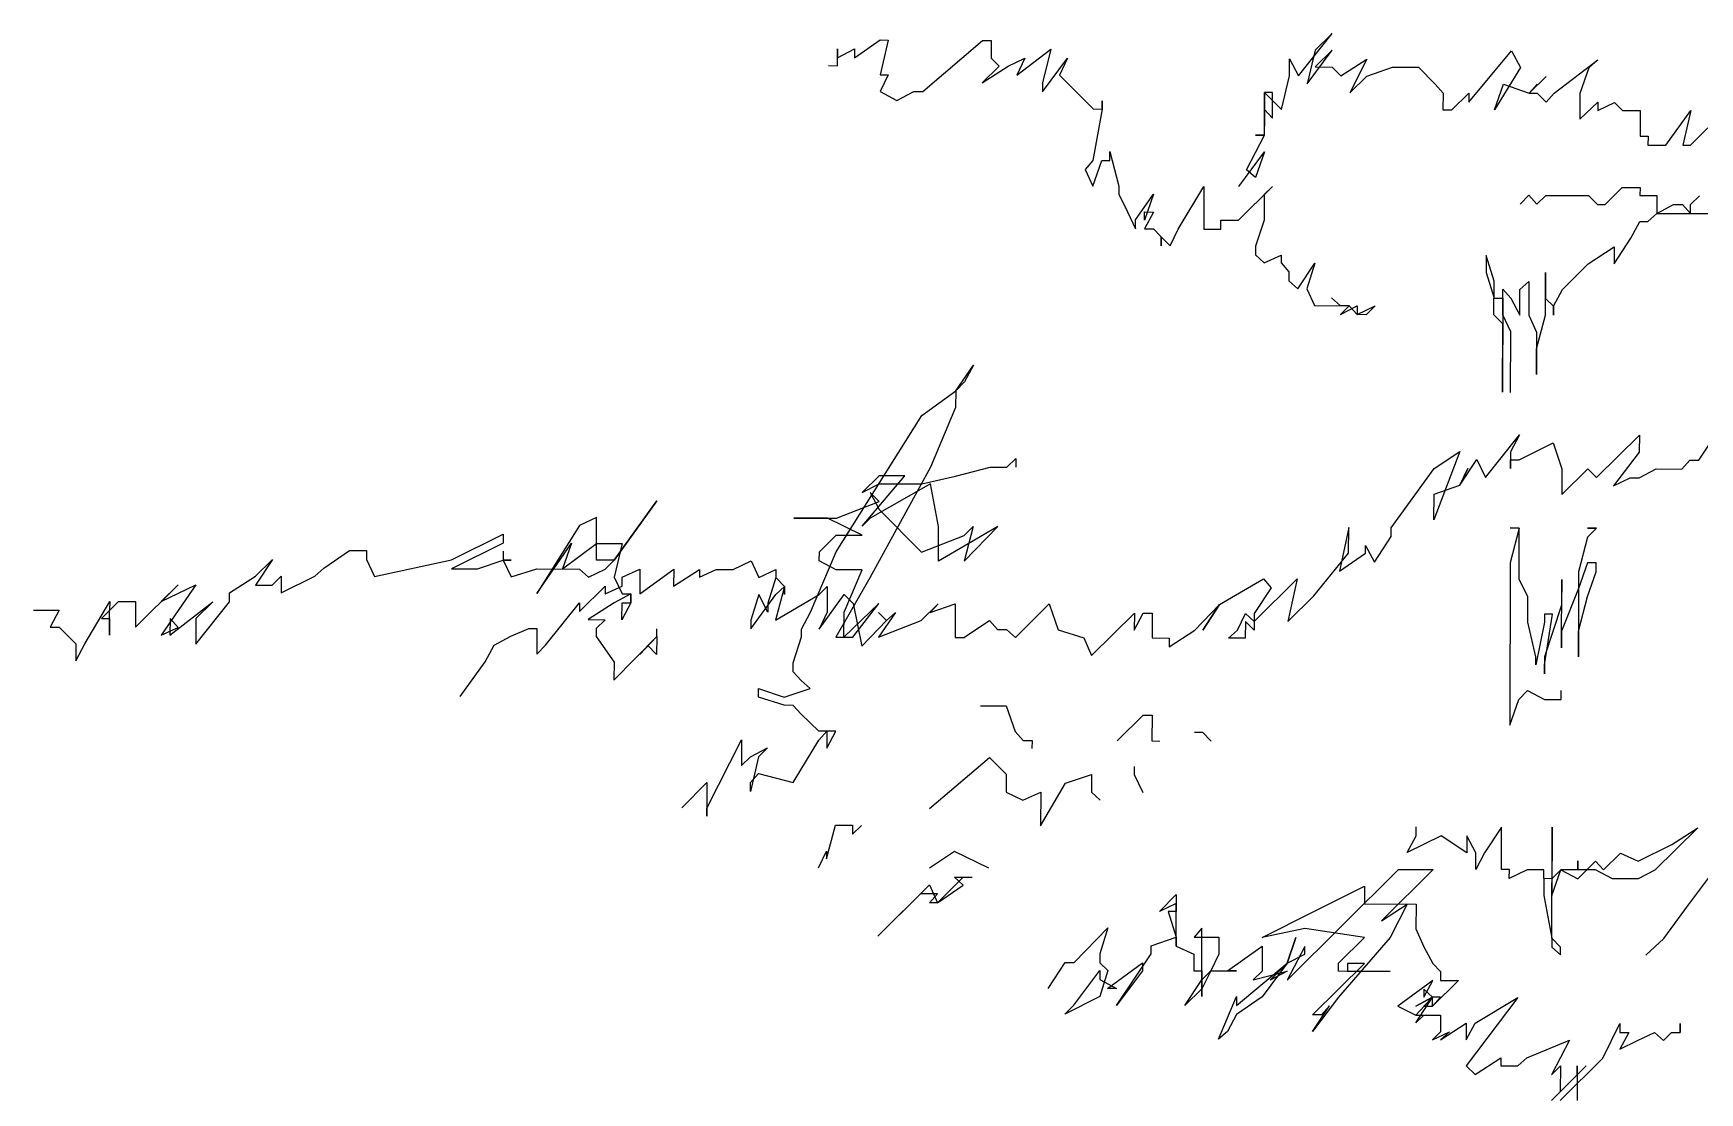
# Model space of a CAD drawing. Extents: x 2.52 to 6.06, y 1.1 to 8.22.
# Drawn here: x 2.939 to 4.181, y 6.275 to 7.065 of the extents above; entities that cross this region are included whole.
import ezdxf

# ---------------------------------------------------------------- set-up
doc = ezdxf.new("R2010")
doc.units = 0
doc.header["$LTSCALE"] = 0.4
doc.header["$MEASUREMENT"] = 0
doc.layers.add('CERCHA', color=7, linetype='CONTINUOUS')

msp = doc.modelspace()

# ---------------------------------------------------------------- linework, layer by layer
at = {"layer": 'CERCHA'}
for p, q in [((3.5382, 7.047), (3.5508, 7.0537)), ((3.5382, 7.0537), (3.5382, 7.047)), ((3.5382, 7.0411), (3.5382, 7.0537)), ((3.5508, 7.047), (3.57, 7.0603)), ((3.5508, 7.0537), (3.5508, 7.047)), ((3.5759, 7.0602), (3.5699, 7.0344)), ((3.57, 7.0603), (3.5759, 7.0602)), ((3.6017, 7.0218), (3.6461, 7.06)), ((3.6461, 7.06), (3.6527, 7.06)), ((3.6527, 7.06), (3.6527, 7.0467)), ((3.6718, 7.0341), (3.697, 7.0533)), ((3.697, 7.0533), (3.691, 7.0282)), ((3.8816, 7.0336), (3.9068, 7.0652)), ((3.9068, 7.0652), (3.8942, 7.0527)), ((3.5315, 7.0412), (3.5382, 7.0411)), ((3.646, 7.0283), (3.6652, 7.0408)), ((3.6586, 7.0408), (3.646, 7.0283)), ((3.6527, 7.0467), (3.6586, 7.0408)), ((3.6652, 7.0408), (3.6778, 7.0467)), ((3.6778, 7.0467), (3.6718, 7.0341)), ((3.691, 7.0215), (3.7095, 7.0466)), ((3.7095, 7.0466), (3.7036, 7.034)), ((3.8749, 7.0336), (3.875, 7.0461)), ((3.875, 7.0461), (3.8816, 7.0336)), ((3.8882, 7.0276), (3.9067, 7.0527)), ((3.8942, 7.0527), (3.8882, 7.0276)), ((3.9067, 7.0527), (3.8942, 7.0402)), ((3.9133, 7.0335), (3.9326, 7.046)), ((3.9326, 7.046), (3.92, 7.0209)), ((4.0086, 7.014), (4.0404, 7.0523)), ((4.0404, 7.0523), (4.047, 7.0398)), ((4.0721, 7.0205), (4.1047, 7.0455)), ((4.1047, 7.0455), (4.098, 7.0396)), ((3.5758, 7.0344), (3.5699, 7.0218)), ((3.5699, 7.0344), (3.5758, 7.0344)), ((3.7036, 7.034), (3.7286, 7.0089)), ((3.869, 7.0085), (3.8749, 7.0336)), ((3.8942, 7.0402), (3.9067, 7.0401)), ((3.9067, 7.0401), (3.9133, 7.0335)), ((3.92, 7.0209), (3.9325, 7.0334)), ((3.9325, 7.0334), (3.9518, 7.04)), ((3.9518, 7.04), (3.971, 7.04)), ((3.971, 7.04), (3.9835, 7.0274)), ((4.047, 7.0398), (4.0277, 7.0081)), ((4.0662, 7.0331), (4.0536, 7.0205)), ((4.0536, 7.0205), (4.0662, 7.0331)), ((4.098, 7.0396), (4.0913, 7.0204)), ((3.5699, 7.0218), (3.5824, 7.0152)), ((3.5824, 7.0152), (3.595, 7.0218)), ((3.595, 7.0218), (3.6017, 7.0218)), ((3.691, 7.0282), (3.691, 7.0215)), ((3.8564, 7.0211), (3.869, 7.0085)), ((3.8564, 6.996), (3.8564, 7.0211)), ((3.8564, 7.0211), (3.8564, 6.996)), ((3.8624, 7.0211), (3.8564, 7.0211)), ((3.8623, 7.0019), (3.8624, 7.0211)), ((3.9835, 7.0274), (3.9894, 7.0207)), ((3.9894, 7.0207), (3.9893, 7.0082)), ((3.996, 7.0081), (4.0086, 7.0207)), ((4.0086, 7.0207), (4.0086, 7.014)), ((4.0277, 7.0081), (4.0344, 7.0272)), ((4.0344, 7.0272), (4.0536, 7.0205)), ((4.0596, 7.0272), (4.0536, 7.0205)), ((4.0536, 7.0205), (4.0596, 7.0272)), ((4.0536, 7.0205), (4.0595, 7.0205)), ((4.0595, 7.0205), (4.0662, 7.0139)), ((4.0662, 7.0139), (4.0721, 7.0205)), ((4.0913, 7.0204), (4.0912, 7.0012)), ((3.7353, 7.0088), (3.7285, 6.9705)), ((3.7286, 7.0089), (3.7353, 7.0088)), ((3.7353, 7.0148), (3.7353, 7.0088)), ((3.7353, 7.0088), (3.7353, 7.0148)), ((3.8564, 7.0085), (3.8623, 7.0019)), ((3.8564, 6.996), (3.8564, 7.0085)), ((3.9893, 7.0082), (3.996, 7.0081)), ((4.0912, 7.0012), (4.1046, 7.0138)), ((4.1046, 7.0138), (4.1046, 7.0078)), ((4.1046, 7.0078), (4.1171, 7.0137)), ((4.1171, 7.0137), (4.123, 7.0078)), ((4.123, 7.0078), (4.1363, 7.0078)), ((4.1363, 7.0078), (4.1363, 6.9886)), ((4.1554, 6.9819), (4.174, 7.0077)), ((4.174, 7.0077), (4.168, 6.9818)), ((4.1739, 6.9818), (4.1998, 7.0076)), ((3.8564, 7.0019), (3.8564, 6.996)), ((3.8564, 6.9893), (3.8564, 7.0019)), ((3.843, 6.9635), (3.8564, 6.9893)), ((3.8497, 6.9893), (3.8564, 6.9893)), ((3.8564, 6.9893), (3.8497, 6.9893)), ((4.1363, 6.9886), (4.1422, 6.9885)), ((4.1422, 6.9885), (4.1421, 6.9819)), ((4.1421, 6.9819), (4.1554, 6.9819)), ((4.168, 6.9818), (4.1739, 6.9818)), ((3.7285, 6.9705), (3.7226, 6.9638)), ((3.7285, 6.9513), (3.7352, 6.9704)), ((3.7352, 6.9704), (3.7411, 6.9704)), ((3.7411, 6.9771), (3.7477, 6.9512)), ((3.7411, 6.9704), (3.7411, 6.9771)), ((3.8371, 6.951), (3.8563, 6.9768)), ((3.8563, 6.9768), (3.8496, 6.9576)), ((3.7226, 6.9638), (3.7285, 6.9513)), ((3.8496, 6.9576), (3.843, 6.9635)), ((3.7477, 6.9512), (3.7477, 6.9453)), ((3.7477, 6.9453), (3.7543, 6.932)), ((3.7602, 6.9261), (3.7735, 6.9452)), ((3.7735, 6.9452), (3.7668, 6.926)), ((3.7919, 6.9193), (3.8112, 6.951)), ((3.8112, 6.951), (3.8111, 6.9193)), ((3.837, 6.9259), (3.8622, 6.9509)), ((3.8622, 6.9509), (3.8562, 6.945)), ((3.8562, 6.945), (3.8562, 6.9258)), ((4.0468, 6.9378), (4.0534, 6.9445)), ((4.0534, 6.9445), (4.0593, 6.9378)), ((4.0593, 6.9378), (4.066, 6.9444)), ((4.066, 6.9444), (4.0977, 6.9443)), ((4.0977, 6.9443), (4.1044, 6.9377)), ((4.1103, 6.9377), (4.1229, 6.9502)), ((4.1229, 6.9502), (4.1362, 6.9502)), ((4.1362, 6.9502), (4.1361, 6.9442)), ((4.1361, 6.9442), (4.1487, 6.9442)), ((4.1487, 6.9442), (4.1487, 6.9309)), ((4.1738, 6.9375), (4.1804, 6.9441)), ((3.7543, 6.932), (3.7602, 6.9194)), ((3.7668, 6.932), (3.7735, 6.9319)), ((3.7668, 6.926), (3.7668, 6.932)), ((3.7735, 6.9319), (3.7668, 6.9194)), ((4.1044, 6.9377), (4.1103, 6.9377)), ((4.142, 6.925), (4.1487, 6.9309)), ((4.1487, 6.9309), (4.1612, 6.9375)), ((4.1487, 6.9309), (4.1738, 6.9308)), ((4.1612, 6.9375), (4.1679, 6.9375)), ((4.1679, 6.9375), (4.1738, 6.9308)), ((4.1738, 6.9308), (4.1738, 6.9375)), ((4.1738, 6.9308), (4.193, 6.9308)), ((3.7602, 6.9194), (3.7602, 6.9261)), ((3.7668, 6.9194), (3.7735, 6.9194)), ((3.7735, 6.9194), (3.7793, 6.9135)), ((3.786, 6.9068), (3.7919, 6.9193)), ((3.8111, 6.9193), (3.8237, 6.9192)), ((3.8237, 6.9259), (3.837, 6.9259)), ((3.8237, 6.9192), (3.8237, 6.9259)), ((3.8562, 6.9258), (3.8495, 6.9066)), ((4.1294, 6.9125), (4.1361, 6.925)), ((4.1361, 6.925), (4.142, 6.925)), ((3.7793, 6.9135), (3.786, 6.9068)), ((3.7793, 6.9068), (3.7793, 6.9135)), ((3.7793, 6.9135), (3.7793, 6.9068)), ((3.8495, 6.9066), (3.8495, 6.9)), ((4.0976, 6.8934), (4.1168, 6.9059)), ((4.1168, 6.8933), (4.1294, 6.9125)), ((4.1168, 6.9059), (4.1168, 6.8933)), ((3.8495, 6.9), (3.8561, 6.894)), ((3.8561, 6.894), (3.8687, 6.8999)), ((3.8687, 6.8999), (3.8687, 6.894)), ((3.8687, 6.894), (3.8745, 6.8873)), ((3.8812, 6.8748), (3.8938, 6.8939)), ((3.8938, 6.8939), (3.8878, 6.8748)), ((4.0215, 6.8995), (4.0215, 6.887)), ((4.0274, 6.8803), (4.0215, 6.8995)), ((4.0783, 6.8742), (4.0976, 6.8934)), ((3.8745, 6.8873), (3.8745, 6.8807)), ((3.8745, 6.8807), (3.8812, 6.8748)), ((4.0215, 6.887), (4.0274, 6.8677)), ((4.0273, 6.8552), (4.0274, 6.8803)), ((4.0466, 6.8743), (4.0532, 6.8802)), ((4.0532, 6.8802), (4.0532, 6.8551)), ((4.0657, 6.8551), (4.0658, 6.8868)), ((4.0658, 6.8868), (4.0658, 6.8676)), ((3.8878, 6.8748), (3.8937, 6.8622)), ((3.9129, 6.8621), (3.9062, 6.8681)), ((4.0274, 6.8677), (4.034, 6.8677)), ((4.034, 6.8677), (4.0338, 6.7976)), ((4.034, 6.8744), (4.0399, 6.8677)), ((4.034, 6.8618), (4.034, 6.8744)), ((4.034, 6.8677), (4.034, 6.8618)), ((4.034, 6.8552), (4.034, 6.8677)), ((4.0399, 6.8677), (4.0465, 6.8551)), ((4.0465, 6.8551), (4.0466, 6.8743)), ((4.0658, 6.8676), (4.0717, 6.8617)), ((4.0717, 6.8617), (4.0783, 6.8742)), ((3.8937, 6.8622), (3.9195, 6.8621)), ((3.9195, 6.8621), (3.9129, 6.8621)), ((3.9129, 6.8555), (3.9254, 6.8621)), ((3.9195, 6.8621), (3.9129, 6.8555)), ((3.9254, 6.8555), (3.9195, 6.8621)), ((3.9254, 6.8555), (3.9387, 6.8621)), ((3.9254, 6.8621), (3.9254, 6.8555)), ((3.9321, 6.8554), (3.9254, 6.8555)), ((3.9387, 6.8621), (3.9321, 6.8554)), ((4.034, 6.8485), (4.0273, 6.8552)), ((4.0399, 6.8426), (4.034, 6.8552)), ((4.0532, 6.8551), (4.0591, 6.8425)), ((4.059, 6.83), (4.0657, 6.8551)), ((4.0716, 6.8551), (4.0717, 6.8617)), ((4.0717, 6.8617), (4.0716, 6.8551)), ((4.0338, 6.7976), (4.034, 6.8485)), ((4.0397, 6.7975), (4.0399, 6.8426)), ((4.0591, 6.8425), (4.059, 6.8108)), ((4.059, 6.8108), (4.059, 6.83)), ((3.6262, 6.7987), (3.6395, 6.8178)), ((3.6395, 6.8178), (3.6328, 6.8053)), ((3.6328, 6.8053), (3.6262, 6.7987)), ((3.601, 6.7803), (3.6262, 6.7987)), ((3.6262, 6.7987), (3.6261, 6.7861)), ((3.5372, 6.6785), (3.601, 6.7803)), ((3.6261, 6.7861), (3.6075, 6.7418)), ((4.1799, 6.7469), (4.2051, 6.7845)), ((4.0211, 6.7341), (4.0463, 6.7658)), ((4.0463, 6.7658), (4.0396, 6.7532)), ((4.0462, 6.7473), (4.0714, 6.7598)), ((4.0714, 6.7598), (4.078, 6.7406)), ((4.1038, 6.7339), (4.1357, 6.7655)), ((4.1357, 6.7655), (4.1356, 6.753)), ((3.6644, 6.7417), (3.6711, 6.7483)), ((3.6711, 6.7483), (3.6711, 6.7417)), ((4.0019, 6.7533), (3.9826, 6.7024)), ((3.9827, 6.7408), (4.0019, 6.7533)), ((4.0019, 6.7282), (4.0145, 6.7474)), ((4.0145, 6.7474), (4.0211, 6.7341)), ((4.0396, 6.7532), (4.0396, 6.7407)), ((4.0396, 6.7473), (4.0462, 6.7473)), ((4.0396, 6.7407), (4.0396, 6.7473)), ((4.1356, 6.753), (4.1163, 6.7279)), ((4.1673, 6.7403), (4.1733, 6.747)), ((4.1733, 6.747), (4.1799, 6.7469)), ((3.5691, 6.7353), (3.5565, 6.7228)), ((3.5565, 6.6977), (3.5883, 6.7352)), ((3.6075, 6.7418), (3.5623, 6.6593)), ((3.5883, 6.7352), (3.5691, 6.7353)), ((3.6009, 6.7293), (3.626, 6.7351)), ((3.626, 6.7351), (3.6519, 6.7417)), ((3.6519, 6.7417), (3.6644, 6.7417)), ((3.9508, 6.6966), (3.9827, 6.7408)), ((4.0078, 6.7408), (4.0019, 6.7282)), ((4.0019, 6.7282), (4.0078, 6.7408)), ((4.078, 6.7406), (4.0779, 6.7214)), ((4.0779, 6.7214), (4.0972, 6.7405)), ((4.0972, 6.7405), (4.1038, 6.7339)), ((4.1163, 6.7279), (4.1289, 6.7338)), ((4.1289, 6.7338), (4.1356, 6.7338)), ((4.1356, 6.7338), (4.1481, 6.7404)), ((4.1481, 6.7404), (4.1673, 6.7403)), ((3.5565, 6.7228), (3.5691, 6.7294)), ((3.6075, 6.7293), (3.5624, 6.7036)), ((3.5624, 6.7228), (3.5691, 6.7102)), ((3.5691, 6.7161), (3.5624, 6.7228)), ((3.5691, 6.7294), (3.6009, 6.7293)), ((3.6133, 6.6975), (3.6075, 6.7293)), ((3.9826, 6.7024), (3.9827, 6.7216)), ((3.9827, 6.7216), (4.0019, 6.7282)), ((3.4036, 6.7165), (3.3718, 6.6723)), ((3.3718, 6.6723), (3.4036, 6.7165)), ((3.5373, 6.7036), (3.5691, 6.7161)), ((3.5691, 6.7102), (3.6007, 6.6783)), ((3.346, 6.6982), (3.3141, 6.6474)), ((3.3586, 6.7041), (3.346, 6.6982)), ((3.3585, 6.6724), (3.3586, 6.7041)), ((3.5055, 6.7037), (3.5373, 6.7036)), ((3.5306, 6.7036), (3.5055, 6.7037)), ((3.5564, 6.691), (3.5306, 6.7036)), ((3.5624, 6.7036), (3.5565, 6.6977)), ((3.6133, 6.6717), (3.6133, 6.6975)), ((3.6576, 6.6974), (3.6133, 6.6717)), ((3.6325, 6.6716), (3.6576, 6.6974)), ((3.6392, 6.6974), (3.6325, 6.6716)), ((3.6325, 6.6908), (3.6392, 6.6974)), ((3.9191, 6.6967), (3.9123, 6.6642)), ((3.919, 6.6775), (3.9191, 6.6967)), ((3.9508, 6.69), (3.9508, 6.6966)), ((4.0461, 6.6963), (4.0394, 6.6705)), ((4.0395, 6.6964), (4.0461, 6.6963)), ((4.0461, 6.6963), (4.0395, 6.6964)), ((4.046, 6.6579), (4.0461, 6.6963)), ((4.1037, 6.6962), (4.097, 6.6896)), ((4.0971, 6.6962), (4.1037, 6.6962)), ((4.1037, 6.6962), (4.0971, 6.6962)), ((3.2506, 6.6727), (3.2891, 6.6917)), ((3.2891, 6.6851), (3.2506, 6.666)), ((3.2891, 6.6917), (3.2891, 6.6851)), ((3.3267, 6.6658), (3.34, 6.685)), ((3.34, 6.685), (3.3333, 6.6658)), ((3.3333, 6.6658), (3.3585, 6.6849)), ((3.3585, 6.6849), (3.3777, 6.6849)), ((3.3777, 6.6849), (3.3717, 6.6598)), ((3.5247, 6.6786), (3.5372, 6.6911)), ((3.5372, 6.6911), (3.5564, 6.691)), ((3.6007, 6.6783), (3.6325, 6.6908)), ((3.9316, 6.6834), (3.9382, 6.6708)), ((3.9316, 6.6775), (3.9316, 6.6834)), ((3.9382, 6.6708), (3.9508, 6.69)), ((4.097, 6.6896), (4.0903, 6.6637)), ((3.117, 6.673), (3.1044, 6.6538)), ((3.1044, 6.6605), (3.117, 6.673)), ((3.1554, 6.6663), (3.1746, 6.6795)), ((3.1746, 6.6795), (3.1871, 6.6795)), ((3.1871, 6.6795), (3.1871, 6.6728)), ((3.1871, 6.6728), (3.193, 6.6603)), ((3.193, 6.6603), (3.2506, 6.6727)), ((3.2698, 6.666), (3.289, 6.6725)), ((3.2891, 6.6792), (3.289, 6.6725)), ((3.289, 6.6725), (3.2949, 6.66)), ((3.295, 6.6725), (3.289, 6.6725)), ((3.289, 6.6725), (3.295, 6.6725)), ((3.295, 6.6725), (3.289, 6.6725)), ((3.289, 6.6725), (3.295, 6.6725)), ((3.3718, 6.6723), (3.3585, 6.6724)), ((3.3651, 6.6657), (3.3718, 6.6723)), ((3.4604, 6.6654), (3.4737, 6.672)), ((3.4737, 6.672), (3.4796, 6.6595)), ((3.5179, 6.6335), (3.5372, 6.6785)), ((3.5246, 6.6719), (3.5247, 6.6786)), ((3.5372, 6.6652), (3.5246, 6.6719)), ((3.8931, 6.6458), (3.919, 6.6775)), ((3.9123, 6.6642), (3.9316, 6.6775)), ((4.0394, 6.6705), (4.0391, 6.5494)), ((4.097, 6.6704), (4.0903, 6.6512)), ((4.1036, 6.6703), (4.097, 6.6704)), ((4.1036, 6.6637), (4.1036, 6.6703)), ((3.0851, 6.648), (3.1044, 6.6605)), ((3.1169, 6.6538), (3.1236, 6.6604)), ((3.1235, 6.6479), (3.1487, 6.6604)), ((3.1236, 6.6604), (3.1235, 6.6479)), ((3.1487, 6.6604), (3.1554, 6.6663)), ((3.2506, 6.666), (3.2698, 6.666)), ((3.2949, 6.66), (3.3141, 6.6658)), ((3.3141, 6.6474), (3.3267, 6.6658)), ((3.3141, 6.6658), (3.3459, 6.6657)), ((3.3459, 6.6657), (3.3525, 6.6598)), ((3.3525, 6.6598), (3.3651, 6.6657)), ((3.3717, 6.6598), (3.3776, 6.6472)), ((3.3776, 6.6598), (3.3909, 6.6656)), ((3.3776, 6.6531), (3.3776, 6.6598)), ((3.3909, 6.6472), (3.4161, 6.6656)), ((3.3909, 6.6656), (3.3909, 6.6472)), ((3.4161, 6.6656), (3.416, 6.653)), ((3.416, 6.653), (3.4353, 6.6655)), ((3.4352, 6.6596), (3.4478, 6.6655)), ((3.4353, 6.6655), (3.4352, 6.6596)), ((3.4478, 6.6655), (3.4604, 6.6654)), ((3.4796, 6.6595), (3.4921, 6.6654)), ((3.4921, 6.6594), (3.4861, 6.6403)), ((3.4921, 6.6654), (3.4921, 6.6594)), ((3.4987, 6.6528), (3.4921, 6.6594)), ((3.4921, 6.6594), (3.4987, 6.6528)), ((3.5623, 6.6593), (3.537, 6.615)), ((3.5564, 6.6652), (3.5372, 6.6652)), ((3.543, 6.6335), (3.5564, 6.6652)), ((3.8229, 6.6393), (3.8555, 6.6585)), ((3.8487, 6.6267), (3.8806, 6.6584)), ((3.8555, 6.6585), (3.8614, 6.6518)), ((3.8806, 6.6584), (3.8738, 6.6267)), ((4.0526, 6.6454), (4.046, 6.6579)), ((4.0776, 6.6069), (4.0778, 6.6579)), ((4.0778, 6.6579), (4.0777, 6.6387)), ((4.0903, 6.6637), (4.0902, 6.6002)), ((4.0969, 6.6452), (4.1036, 6.6637)), ((3.0149, 6.6223), (3.0468, 6.654)), ((3.0601, 6.654), (3.0341, 6.6164)), ((3.0342, 6.6415), (3.0601, 6.654)), ((3.0468, 6.654), (3.0342, 6.6415)), ((3.0851, 6.6413), (3.0851, 6.648)), ((3.1044, 6.6538), (3.1169, 6.6538)), ((3.3458, 6.634), (3.3651, 6.6531)), ((3.365, 6.6472), (3.3776, 6.6531)), ((3.3651, 6.6531), (3.365, 6.6472)), ((3.3842, 6.6472), (3.3717, 6.6406)), ((3.3776, 6.6472), (3.3842, 6.6472)), ((3.3842, 6.6405), (3.3842, 6.6472)), ((3.3842, 6.6472), (3.3842, 6.6405)), ((3.4735, 6.6211), (3.4921, 6.6469)), ((3.4795, 6.6469), (3.4736, 6.6277)), ((3.4861, 6.6336), (3.4795, 6.6469)), ((3.4987, 6.6528), (3.492, 6.6277)), ((3.492, 6.6277), (3.5246, 6.6468)), ((3.4921, 6.6469), (3.4987, 6.6528)), ((3.4987, 6.6469), (3.4987, 6.6528)), ((3.4987, 6.6528), (3.4987, 6.6469)), ((3.5245, 6.621), (3.543, 6.6467)), ((3.5246, 6.6468), (3.5305, 6.6527)), ((3.5305, 6.6527), (3.5304, 6.6335)), ((3.543, 6.6467), (3.5497, 6.6401)), ((3.8614, 6.6518), (3.8487, 6.6326)), ((3.8738, 6.6267), (3.8931, 6.6458)), ((4.0526, 6.6262), (4.0526, 6.6454)), ((4.0903, 6.6512), (4.0777, 6.6195)), ((4.0902, 6.6194), (4.0969, 6.6452)), ((2.9389, 6.6351), (2.9581, 6.635)), ((2.9581, 6.635), (2.9514, 6.6225)), ((2.9772, 6.6099), (2.9958, 6.6416)), ((2.9957, 6.6349), (2.9898, 6.629)), ((2.9957, 6.6349), (3.0024, 6.6416)), ((2.9958, 6.6416), (2.9957, 6.6349)), ((2.9957, 6.6165), (2.9957, 6.6349)), ((3.0024, 6.6416), (3.015, 6.6415)), ((3.015, 6.6415), (3.0149, 6.6223)), ((3.0407, 6.6164), (3.0726, 6.6414)), ((3.0599, 6.6097), (3.0851, 6.6413)), ((3.0726, 6.6414), (3.06, 6.6289)), ((3.3206, 6.6089), (3.3458, 6.6406)), ((3.3458, 6.6406), (3.3458, 6.634)), ((3.3717, 6.6406), (3.3524, 6.6281)), ((3.3775, 6.628), (3.3776, 6.6406)), ((3.3842, 6.6405), (3.3775, 6.628)), ((3.3776, 6.6406), (3.3842, 6.6405)), ((3.4861, 6.6403), (3.4861, 6.6336)), ((3.5112, 6.621), (3.5179, 6.6335)), ((3.5304, 6.6335), (3.5245, 6.621)), ((3.5689, 6.64), (3.5429, 6.615)), ((3.5429, 6.615), (3.543, 6.6335)), ((3.5496, 6.615), (3.5689, 6.64)), ((3.5497, 6.6401), (3.5562, 6.6083)), ((3.5814, 6.6334), (3.5688, 6.6149)), ((3.5688, 6.6334), (3.5747, 6.6275)), ((3.5747, 6.6275), (3.5688, 6.6334)), ((3.5747, 6.6275), (3.5814, 6.6334)), ((3.6006, 6.6274), (3.6132, 6.6399)), ((3.6072, 6.6333), (3.6257, 6.6399)), ((3.6132, 6.6399), (3.6072, 6.6333)), ((3.6257, 6.6399), (3.6257, 6.6148)), ((3.6707, 6.6146), (3.6959, 6.6397)), ((3.6959, 6.6397), (3.7025, 6.6205)), ((3.7275, 6.6012), (3.7594, 6.6329)), ((3.7593, 6.6203), (3.766, 6.6329)), ((3.7594, 6.6329), (3.7593, 6.6203)), ((3.766, 6.6329), (3.7727, 6.6328)), ((3.7727, 6.6328), (3.7726, 6.6144)), ((3.8044, 6.6202), (3.8229, 6.6393)), ((3.8103, 6.6202), (3.8229, 6.6393)), ((3.8229, 6.6393), (3.8103, 6.6202)), ((3.8362, 6.6201), (3.8421, 6.6326)), ((3.8421, 6.6326), (3.8487, 6.6267)), ((3.8487, 6.6326), (3.8487, 6.6201)), ((4.0777, 6.6387), (4.065, 6.6003)), ((4.065, 6.5944), (4.071, 6.632)), ((4.0651, 6.632), (4.0651, 6.6261)), ((4.071, 6.632), (4.0651, 6.632)), ((2.9514, 6.6225), (2.9581, 6.6225)), ((2.9581, 6.6225), (2.9706, 6.6099)), ((2.9898, 6.629), (2.9957, 6.629)), ((2.9957, 6.629), (2.9957, 6.6165)), ((3.0341, 6.6164), (3.0467, 6.6222)), ((3.0408, 6.6289), (3.0407, 6.6164)), ((3.0467, 6.6222), (3.0408, 6.6289)), ((3.06, 6.6289), (3.0599, 6.6097)), ((3.2948, 6.6157), (3.3081, 6.6215)), ((3.3081, 6.6215), (3.314, 6.6215)), ((3.314, 6.6215), (3.314, 6.6023)), ((3.3524, 6.6281), (3.365, 6.628)), ((3.365, 6.628), (3.3583, 6.6214)), ((3.3583, 6.6214), (3.3583, 6.6155)), ((3.4034, 6.6154), (3.4034, 6.6213)), ((3.4736, 6.6277), (3.4735, 6.6211)), ((3.5112, 6.6151), (3.5112, 6.621)), ((3.5562, 6.6083), (3.5747, 6.6275)), ((3.5688, 6.6149), (3.6006, 6.6274)), ((3.6323, 6.6148), (3.6515, 6.6273)), ((3.6515, 6.6273), (3.6574, 6.6206)), ((3.6574, 6.6206), (3.6641, 6.6206)), ((3.6641, 6.6206), (3.6707, 6.6146)), ((3.7025, 6.6205), (3.7217, 6.6145)), ((3.7852, 6.6077), (3.8044, 6.6202)), ((3.8295, 6.6142), (3.8362, 6.6201)), ((3.8421, 6.6267), (3.842, 6.6142)), ((3.8487, 6.6201), (3.8421, 6.6267)), ((4.0584, 6.6003), (4.0526, 6.6262)), ((4.0651, 6.6261), (4.0584, 6.5944)), ((4.0777, 6.6195), (4.0776, 6.6069)), ((4.0902, 6.6002), (4.0902, 6.6194)), ((2.9705, 6.5973), (2.9772, 6.6099)), ((2.9706, 6.6099), (2.9705, 6.5973)), ((3.2755, 6.5965), (3.2822, 6.6091)), ((3.2822, 6.6091), (3.2948, 6.6157)), ((3.314, 6.6023), (3.3206, 6.6089)), ((3.3583, 6.6155), (3.3716, 6.5963)), ((3.3715, 6.583), (3.4034, 6.6154)), ((3.3908, 6.6021), (3.4034, 6.6154)), ((3.3967, 6.6087), (3.3908, 6.6021)), ((3.4033, 6.6021), (3.3967, 6.6087)), ((3.4034, 6.6154), (3.4033, 6.6021)), ((3.5052, 6.5959), (3.5112, 6.6151)), ((3.537, 6.615), (3.5496, 6.615)), ((3.6257, 6.6148), (3.6323, 6.6148)), ((3.7217, 6.6145), (3.7275, 6.6012)), ((3.7726, 6.6144), (3.7852, 6.6143)), ((3.7852, 6.6143), (3.7852, 6.6077)), ((3.842, 6.6142), (3.8295, 6.6142)), ((3.257, 6.5707), (3.2755, 6.5965)), ((3.3716, 6.5963), (3.3715, 6.583)), ((3.5052, 6.5892), (3.5052, 6.5959)), ((4.0584, 6.5944), (4.0584, 6.6003)), ((4.065, 6.6003), (4.065, 6.5877)), ((4.065, 6.5877), (4.065, 6.5944)), ((3.5111, 6.5826), (3.5052, 6.5892)), ((3.5177, 6.5767), (3.5111, 6.5826)), ((3.4793, 6.5768), (3.4985, 6.5701)), ((3.4793, 6.5701), (3.4793, 6.5768)), ((3.4985, 6.5642), (3.4793, 6.5701)), ((3.4985, 6.5701), (3.5177, 6.5767)), ((4.0458, 6.5686), (4.0524, 6.5752)), ((4.0524, 6.5752), (4.065, 6.5685)), ((4.0775, 6.5685), (4.0775, 6.5751)), ((3.5051, 6.5641), (3.4985, 6.5642)), ((3.511, 6.5575), (3.5051, 6.5641)), ((3.5243, 6.5449), (3.511, 6.5575)), ((3.6447, 6.5638), (3.6639, 6.5637)), ((3.6639, 6.5637), (3.6705, 6.5445)), ((3.7466, 6.5376), (3.7658, 6.5568)), ((3.7658, 6.5568), (3.7725, 6.5568)), ((3.7725, 6.5568), (3.7724, 6.5376)), ((4.0391, 6.5494), (4.0458, 6.5686)), ((4.065, 6.5685), (4.0775, 6.5685)), ((3.5368, 6.5448), (3.5243, 6.5449)), ((3.5243, 6.5382), (3.5302, 6.5449)), ((3.5302, 6.5449), (3.5302, 6.5323)), ((3.5302, 6.5323), (3.5368, 6.5448)), ((3.6705, 6.5445), (3.6764, 6.5378)), ((3.8042, 6.5441), (3.8101, 6.5441)), ((3.8101, 6.5441), (3.8167, 6.5374)), ((3.4407, 6.4875), (3.4667, 6.5384)), ((3.4667, 6.5384), (3.4666, 6.5192)), ((3.4733, 6.5258), (3.4859, 6.5324)), ((3.4859, 6.5324), (3.4792, 6.5258)), ((3.505, 6.5065), (3.5243, 6.5382)), ((3.6764, 6.5378), (3.6831, 6.5378)), ((3.6831, 6.5378), (3.683, 6.5319)), ((3.7724, 6.5376), (3.7783, 6.5375)), ((3.4666, 6.5192), (3.4733, 6.5258)), ((3.4792, 6.5258), (3.4732, 6.5)), ((3.6068, 6.4871), (3.6513, 6.5253)), ((3.6513, 6.5253), (3.6638, 6.5127)), ((3.4222, 6.4876), (3.4407, 6.5067)), ((3.4407, 6.5067), (3.4407, 6.4816)), ((3.4732, 6.5066), (3.4792, 6.5132)), ((3.4792, 6.5132), (3.505, 6.5065)), ((3.6638, 6.5127), (3.6638, 6.4995)), ((3.7081, 6.506), (3.7273, 6.5126)), ((3.7273, 6.5126), (3.7273, 6.4993)), ((3.7591, 6.5184), (3.7591, 6.5125)), ((3.7591, 6.5125), (3.7657, 6.4992)), ((3.4732, 6.5), (3.4732, 6.5066)), ((3.6638, 6.4995), (3.6763, 6.4935)), ((3.6763, 6.4935), (3.6896, 6.4994)), ((3.6895, 6.4743), (3.7081, 6.506)), ((3.6896, 6.4994), (3.6895, 6.4743)), ((3.7273, 6.4993), (3.7339, 6.4934)), ((3.4407, 6.4816), (3.4407, 6.4875)), ((3.5299, 6.4496), (3.5367, 6.4747)), ((3.5367, 6.4747), (3.5492, 6.4747)), ((3.5492, 6.4747), (3.5492, 6.468)), ((3.5559, 6.4746), (3.5492, 6.468)), ((3.5492, 6.468), (3.5559, 6.4746)), ((3.9694, 6.4669), (3.9694, 6.4735)), ((4.0329, 6.4733), (4.0203, 6.4542)), ((4.0329, 6.4416), (4.0329, 6.4733)), ((4.0704, 6.3905), (4.0706, 6.4732)), ((4.0706, 6.4732), (4.0705, 6.4223)), ((4.1792, 6.4729), (4.1473, 6.4413)), ((4.1599, 6.4604), (4.1792, 6.4729)), ((3.9627, 6.4543), (3.9694, 6.4669)), ((3.9879, 6.4668), (3.9627, 6.4543)), ((4.007, 6.4542), (3.9879, 6.4668)), ((4.0071, 6.4668), (4.007, 6.4542)), ((4.0137, 6.4542), (4.0071, 6.4668)), ((4.1348, 6.448), (4.1599, 6.4604)), ((3.524, 6.443), (3.53, 6.4555)), ((3.53, 6.4555), (3.5299, 6.4496)), ((3.6252, 6.4552), (3.6067, 6.4427)), ((3.651, 6.4426), (3.6252, 6.4552)), ((4.0137, 6.4416), (4.0137, 6.4542)), ((4.0203, 6.4542), (4.0137, 6.4416)), ((4.0897, 6.4481), (4.0897, 6.4414)), ((4.0897, 6.4414), (4.0897, 6.4481)), ((4.0897, 6.4348), (4.103, 6.448)), ((4.103, 6.448), (4.1089, 6.4414)), ((4.1089, 6.4414), (4.1215, 6.4539)), ((4.1215, 6.4539), (4.1348, 6.448)), ((3.6318, 6.436), (3.6126, 6.4169)), ((3.6252, 6.436), (3.6385, 6.436)), ((3.6318, 6.4301), (3.6252, 6.436)), ((3.8731, 6.3593), (3.9561, 6.4418)), ((3.9819, 6.4417), (3.9434, 6.4034)), ((3.9561, 6.4418), (3.9819, 6.4417)), ((4.0388, 6.4416), (4.0329, 6.4416)), ((4.0387, 6.4349), (4.0388, 6.4416)), ((4.0521, 6.4415), (4.0387, 6.4349)), ((4.0646, 6.4415), (4.0521, 6.4415)), ((4.0646, 6.4349), (4.0646, 6.4415)), ((4.0705, 6.4348), (4.0646, 6.4349)), ((4.0646, 6.4349), (4.0646, 6.4223)), ((4.0772, 6.4415), (4.0705, 6.4348)), ((4.0705, 6.4223), (4.0772, 6.4415)), ((4.0897, 6.4414), (4.0772, 6.4415)), ((4.0772, 6.4415), (4.0897, 6.4348)), ((4.103, 6.4414), (4.0897, 6.4414)), ((4.1156, 6.4347), (4.103, 6.4414)), ((4.1348, 6.4347), (4.1156, 6.4347)), ((4.1473, 6.4413), (4.1348, 6.4347)), ((4.1724, 6.4154), (4.1916, 6.4412)), ((3.5682, 6.3919), (3.6067, 6.4302)), ((3.6, 6.4236), (3.5682, 6.3919)), ((3.6126, 6.4235), (3.6, 6.4236)), ((3.6067, 6.4302), (3.6126, 6.4169)), ((3.6067, 6.4169), (3.6126, 6.4235)), ((3.6126, 6.4169), (3.6318, 6.4301)), ((3.778, 6.4105), (3.7906, 6.423)), ((3.7906, 6.423), (3.7905, 6.4105)), ((3.8925, 6.4102), (3.9309, 6.4293)), ((3.9309, 6.4293), (3.9309, 6.416)), ((4.0646, 6.4223), (4.0704, 6.3905)), ((3.6126, 6.4169), (3.6067, 6.4169)), ((3.7906, 6.4164), (3.778, 6.4105)), ((3.7846, 6.4105), (3.7905, 6.3913)), ((3.7905, 6.4105), (3.7846, 6.4105)), ((3.7905, 6.3913), (3.7906, 6.4164)), ((3.8547, 6.3911), (3.8925, 6.4102)), ((3.9309, 6.416), (3.9693, 6.4159)), ((3.9434, 6.4034), (3.9626, 6.4159)), ((3.9626, 6.4159), (3.95, 6.3909)), ((3.9693, 6.4159), (3.9692, 6.3974)), ((4.1538, 6.3903), (4.1724, 6.4154)), ((3.7144, 6.3723), (3.7395, 6.3981)), ((3.7395, 6.3981), (3.7336, 6.3789)), ((3.8097, 6.3979), (3.8038, 6.3912)), ((3.8096, 6.3469), (3.8097, 6.3979)), ((3.8865, 6.3977), (3.8547, 6.3911)), ((3.9308, 6.3909), (3.8865, 6.3977)), ((3.9692, 6.3974), (3.9751, 6.3841)), ((3.772, 6.3847), (3.7905, 6.3913)), ((3.772, 6.3788), (3.772, 6.3847)), ((3.7905, 6.3913), (3.7905, 6.3846)), ((3.7905, 6.3846), (3.7905, 6.3913)), ((3.7905, 6.3913), (3.7905, 6.3846)), ((3.7905, 6.3846), (3.8037, 6.3787)), ((3.8038, 6.3912), (3.8222, 6.3912)), ((3.8222, 6.3912), (3.8222, 6.3786)), ((3.8288, 6.3661), (3.8547, 6.3845)), ((3.8547, 6.3845), (3.8547, 6.366)), ((3.8798, 6.391), (3.8731, 6.3719)), ((3.8731, 6.3719), (3.8798, 6.391)), ((3.8865, 6.3844), (3.8731, 6.3593)), ((3.8865, 6.3785), (3.8865, 6.3844)), ((3.9115, 6.3718), (3.9308, 6.3909)), ((3.95, 6.3909), (3.9115, 6.3466)), ((3.9751, 6.3841), (3.9817, 6.3716)), ((4.077, 6.3839), (4.0704, 6.3905)), ((4.0704, 6.3905), (4.0704, 6.3839)), ((4.0704, 6.3839), (4.077, 6.378)), ((4.077, 6.378), (4.077, 6.3839)), ((4.1405, 6.3778), (4.1538, 6.3903)), ((3.6951, 6.3531), (3.7077, 6.3723)), ((3.7077, 6.3723), (3.7144, 6.3723)), ((3.7336, 6.3789), (3.7336, 6.3722)), ((3.7336, 6.3722), (3.7395, 6.3663)), ((3.7394, 6.353), (3.7653, 6.3722)), ((3.746, 6.3404), (3.772, 6.3788)), ((3.7653, 6.3722), (3.7653, 6.3662)), ((3.8037, 6.3787), (3.8037, 6.3661)), ((3.8222, 6.3786), (3.8163, 6.3661)), ((3.8354, 6.3402), (3.8731, 6.3719)), ((3.8731, 6.3719), (3.8546, 6.3468)), ((3.8606, 6.3593), (3.8731, 6.3719)), ((3.8731, 6.3719), (3.8865, 6.3785)), ((3.8922, 6.3334), (3.9308, 6.3717)), ((3.9115, 6.3658), (3.9115, 6.3718)), ((3.9182, 6.3717), (3.9182, 6.3658)), ((3.9308, 6.3717), (3.9182, 6.3717)), ((3.9817, 6.3716), (3.9876, 6.3656)), ((3.7143, 6.3405), (3.7335, 6.3663)), ((3.7335, 6.3663), (3.7335, 6.3597)), ((3.7395, 6.3663), (3.7335, 6.3471)), ((3.7335, 6.3597), (3.7461, 6.353)), ((3.7653, 6.3662), (3.746, 6.3404)), ((3.797, 6.3403), (3.8096, 6.3595)), ((3.8037, 6.3661), (3.8096, 6.3661)), ((3.8163, 6.3661), (3.8096, 6.3528)), ((3.8096, 6.3595), (3.8163, 6.3661)), ((3.8096, 6.3661), (3.8096, 6.3595)), ((3.8096, 6.3595), (3.8096, 6.3469)), ((3.8163, 6.3661), (3.8355, 6.3661)), ((3.8355, 6.3661), (3.8288, 6.3661)), ((3.848, 6.3594), (3.8731, 6.366)), ((3.8547, 6.366), (3.848, 6.3594)), ((3.8731, 6.366), (3.8606, 6.3593)), ((3.9499, 6.3657), (3.9115, 6.3658)), ((3.9182, 6.3658), (3.9499, 6.3657)), ((3.9817, 6.359), (3.9558, 6.3399)), ((3.975, 6.3465), (3.9817, 6.359)), ((4.0009, 6.359), (3.9816, 6.3398)), ((3.9876, 6.3656), (3.9876, 6.359)), ((3.9876, 6.359), (4.0009, 6.359)), ((3.7335, 6.3471), (3.7076, 6.3339)), ((3.7461, 6.353), (3.7394, 6.353)), ((3.8096, 6.3528), (3.797, 6.3403)), ((3.822, 6.3151), (3.8354, 6.3469)), ((3.8354, 6.3469), (3.8354, 6.3402)), ((3.8546, 6.3468), (3.8354, 6.3336)), ((3.9115, 6.3466), (3.8922, 6.3208)), ((3.9816, 6.3465), (3.969, 6.3332)), ((3.969, 6.3273), (3.9816, 6.3465)), ((3.9691, 6.3398), (3.9816, 6.3465)), ((3.9816, 6.3465), (3.9691, 6.3398)), ((3.975, 6.3524), (3.975, 6.3465)), ((3.9816, 6.3465), (3.975, 6.3524)), ((3.9816, 6.3465), (3.975, 6.3398)), ((3.9875, 6.3464), (3.9816, 6.3465)), ((3.9816, 6.3398), (3.9816, 6.3465)), ((3.9816, 6.3398), (3.9875, 6.3464)), ((4.0452, 6.3463), (4.0066, 6.2954)), ((4.0133, 6.3272), (4.0452, 6.3463)), ((3.7076, 6.3339), (3.7143, 6.3405)), ((3.8354, 6.3336), (3.8287, 6.321)), ((3.8922, 6.3208), (3.9048, 6.34)), ((3.8989, 6.3334), (3.8922, 6.3334)), ((3.9048, 6.34), (3.8989, 6.3334)), ((3.9558, 6.3399), (3.969, 6.3332)), ((3.969, 6.3332), (3.9875, 6.3331)), ((3.975, 6.3332), (3.969, 6.3273)), ((3.969, 6.3332), (3.975, 6.3332)), ((3.975, 6.3398), (3.9816, 6.3398)), ((3.9875, 6.3331), (3.9875, 6.3206)), ((3.8287, 6.321), (3.822, 6.3151)), ((3.9816, 6.3147), (3.9941, 6.3206)), ((3.9875, 6.3206), (3.9816, 6.3147)), ((3.9875, 6.3147), (4.0067, 6.3272)), ((3.9941, 6.3206), (3.9875, 6.3147)), ((4.0067, 6.3146), (4.0133, 6.3272)), ((4.0067, 6.3272), (4.0067, 6.3146)), ((4.1085, 6.3011), (4.1212, 6.3269)), ((4.1212, 6.3269), (4.1212, 6.3202)), ((4.1662, 6.3268), (4.1662, 6.3201)), ((4.1662, 6.3201), (4.1662, 6.3268)), ((4.0517, 6.3012), (4.0835, 6.3144)), ((4.0835, 6.3144), (4.0701, 6.2886)), ((4.1278, 6.3202), (4.1211, 6.3077)), ((4.1211, 6.3077), (4.1344, 6.3143)), ((4.1212, 6.3202), (4.1278, 6.3202)), ((4.1344, 6.3143), (4.147, 6.3202)), ((4.147, 6.3202), (4.1536, 6.3142)), ((4.1536, 6.3142), (4.1596, 6.3201)), ((4.1596, 6.3201), (4.1662, 6.3201)), ((4.0132, 6.2888), (4.0325, 6.3013)), ((4.0325, 6.3013), (4.0325, 6.2954)), ((4.045, 6.2953), (4.0517, 6.3012)), ((4.0767, 6.2694), (4.1085, 6.3011)), ((4.0066, 6.2954), (4.0132, 6.2888)), ((4.0325, 6.2954), (4.045, 6.2953)), ((4.096, 6.2952), (4.0701, 6.2694)), ((4.0701, 6.2886), (4.0768, 6.2952)), ((4.0767, 6.276), (4.096, 6.2952)), ((4.0768, 6.2952), (4.0767, 6.276)), ((4.0893, 6.2952), (4.0893, 6.2694)), ((4.0893, 6.2886), (4.0893, 6.2952))]:
    msp.add_line(p, q, dxfattribs=at)

doc.saveas('drawing.dxf')
